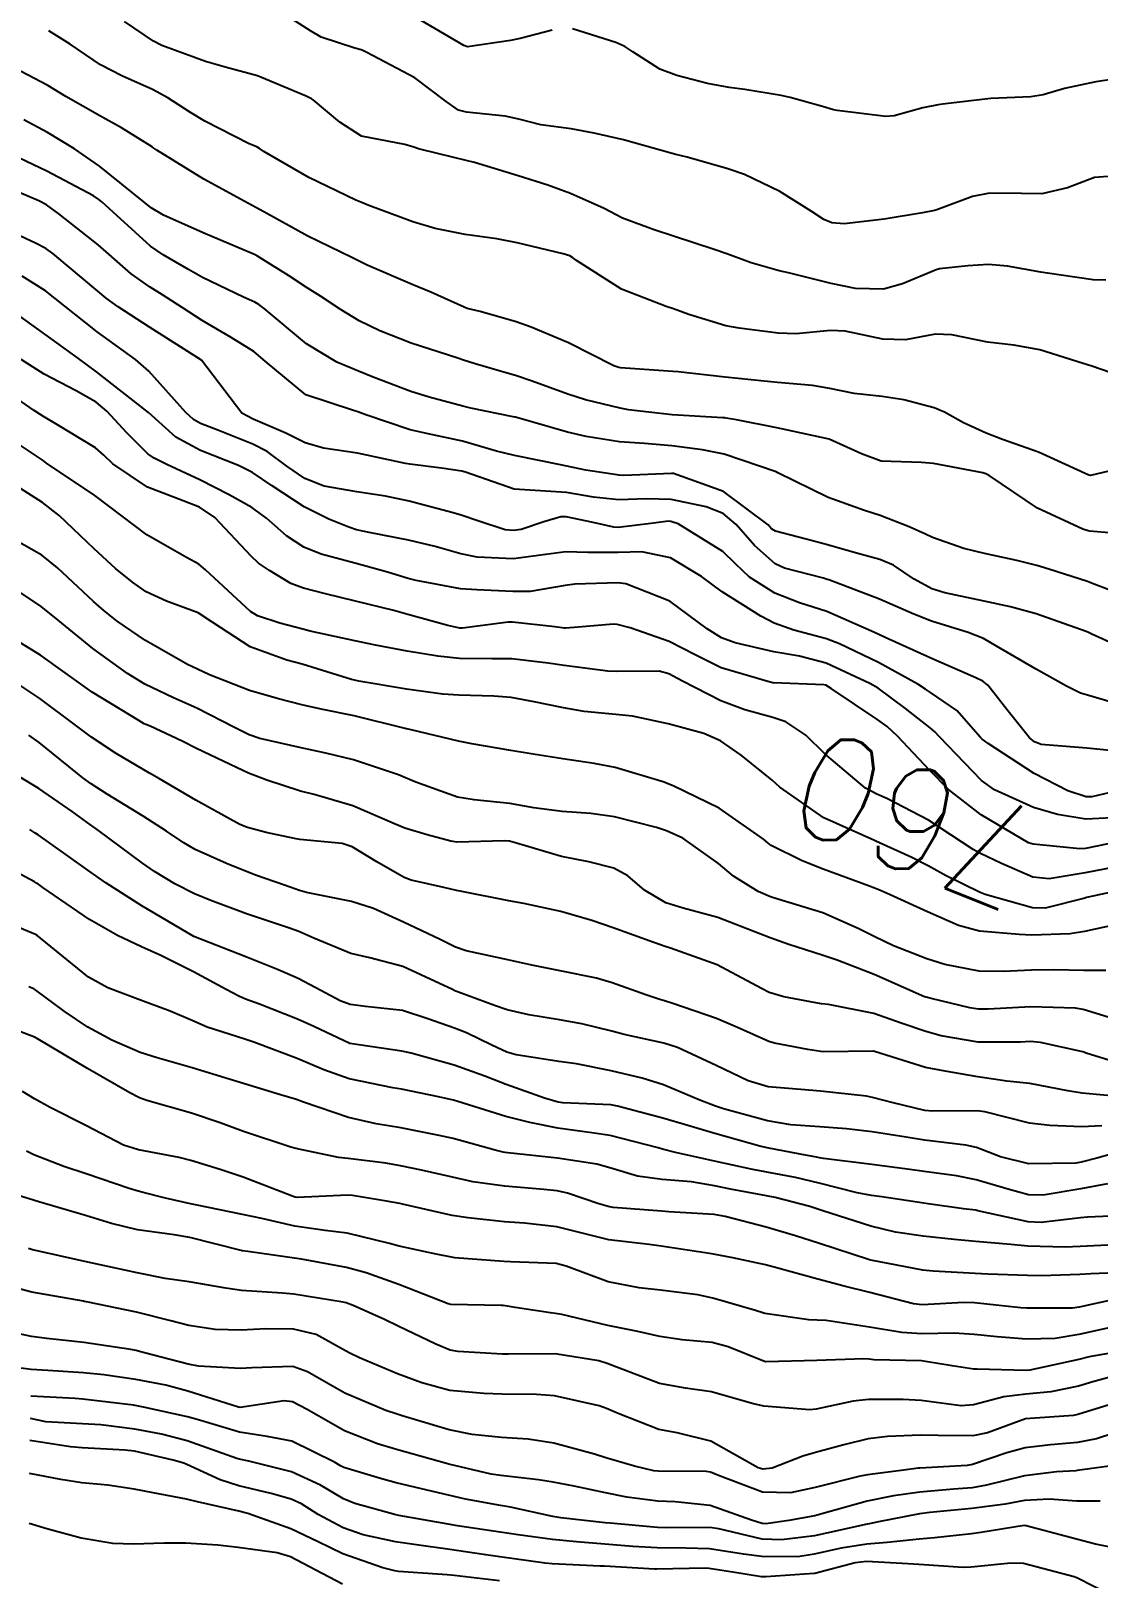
# Model space of a CAD drawing. Header units: metres. Extents: x 318500 to 325275, y 7408834 to 7428799.
# Drawn here: x 323443.7 to 323484.5, y 7420046.3 to 7420105.4 of the extents above; entities that cross this region are included whole.
import ezdxf
from ezdxf.enums import TextEntityAlignment as Align

# ---------------------------------------------------------------- set-up
doc = ezdxf.new("R2010")
doc.units = ezdxf.units.M
doc.header["$MEASUREMENT"] = 0
for name, color, linetype in [('Cotas', 45, 'Continuous'), ('Curvas de Nivel 1m', 11, 'Continuous'), ('Curvas de Nivel 5m', 15, 'Continuous'), ('Vias Primárias', 230, 'Continuous')]:
    doc.layers.add(name, color=color, linetype=linetype)
doc.styles.add('Style-STANDARD', font='STANDARD.shx')

msp = doc.modelspace()

# ---------------------------------------------------------------- linework, layer by layer
at = {"layer": 'Curvas de Nivel 1m', "flags": 128}
for points, elevation in [([(323484.764, 7420095.892), (323484.283, 7420095.909), (323482.538, 7420096.154), (323482.287, 7420096.197), (323481.008, 7420096.423), (323480.291, 7420096.483), (323479.495, 7420096.442), (323478.422, 7420096.324), (323478.287, 7420096.288), (323477.008, 7420095.75), (323476.276, 7420095.553), (323475.208, 7420095.569), (323474.279, 7420095.765), (323472.654, 7420096.165), (323472.286, 7420096.248), (323471.224, 7420096.556), (323470.539, 7420096.813), (323470.293, 7420096.902), (323469.814, 7420097.056), (323468.3, 7420097.56), (323467.516, 7420097.816), (323466.306, 7420098.254), (323466.065, 7420098.381), (323465.609, 7420098.631), (323464.318, 7420099.204), (323463.461, 7420099.521), (323462.328, 7420099.871), (323460.652, 7420100.378), (323460.336, 7420100.466), (323459.3, 7420100.716), (323458.523, 7420100.909), (323458.342, 7420100.974), (323458.001, 7420101.075), (323456.346, 7420101.395), (323455.509, 7420101.92), (323454.499, 7420102.778), (323454.413, 7420102.831), (323454.361, 7420102.857), (323454.222, 7420102.922), (323452.373, 7420103.693), (323451.186, 7420104.014), (323450.381, 7420104.237), (323448.716, 7420104.855), (323448.392, 7420105.02), (323447.291, 7420105.764)], 772), ([(323484.852, 7420099.852), (323484.332, 7420099.815), (323483.302, 7420099.419), (323482.322, 7420099.193), (323481.545, 7420099.195), (323480.322, 7420099.217), (323479.67, 7420099.089), (323478.312, 7420098.575), (323478.223, 7420098.549), (323477.769, 7420098.468), (323476.307, 7420098.224), (323474.775, 7420098.036), (323474.306, 7420098.08), (323474, 7420098.208), (323473.52, 7420098.522), (323472.321, 7420099.273), (323470.966, 7420099.925), (323470.334, 7420100.148), (323468.773, 7420100.586), (323468.341, 7420100.689), (323468.203, 7420100.731), (323466.349, 7420101.249), (323465.225, 7420101.509), (323464.35, 7420101.671), (323463.185, 7420101.828), (323462.354, 7420102.038), (323461.831, 7420102.154), (323460.356, 7420102.301), (323460.04, 7420102.388), (323459.577, 7420102.712), (323458.373, 7420103.62), (323456.55, 7420104.586), (323456.389, 7420104.658), (323456.322, 7420104.684), (323456.087, 7420104.755), (323454.796, 7420105.174), (323454.399, 7420105.406), (323453.554, 7420105.94)], 773), ([(323463.619, 7420105.44), (323462.397, 7420105.116), (323462.026, 7420105.045), (323460.392, 7420104.806), (323460.248, 7420104.846), (323458.408, 7420105.927)], 774), ([(323484.932, 7420092.369), (323484.233, 7420092.606), (323483.909, 7420092.711), (323482.242, 7420093.229), (323481.253, 7420093.412), (323480.246, 7420093.52), (323478.893, 7420093.807), (323478.251, 7420093.83), (323477.113, 7420093.611), (323476.247, 7420093.644), (323474.81, 7420093.946), (323474.252, 7420093.972), (323472.938, 7420093.841), (323472.25, 7420093.867), (323470.761, 7420094.054), (323470.254, 7420094.152), (323468.838, 7420094.584), (323468.263, 7420094.791), (323467.976, 7420094.883), (323466.274, 7420095.552), (323464.557, 7420096.646), (323464.402, 7420096.76), (323464.292, 7420096.816), (323464.049, 7420096.895), (323462.29, 7420097.319), (323461.508, 7420097.466), (323460.294, 7420097.634), (323459.155, 7420097.859), (323458.301, 7420098.124), (323456.621, 7420098.747), (323456.312, 7420098.87), (323456.121, 7420098.945), (323454.325, 7420099.808), (323452.614, 7420100.806), (323452.45, 7420100.917), (323452.342, 7420100.976), (323452.054, 7420101.102), (323450.351, 7420101.966), (323449.806, 7420102.289), (323448.945, 7420102.851), (323448.365, 7420103.165), (323447.185, 7420103.691), (323446.378, 7420104.111), (323445.214, 7420104.902), (323444.398, 7420105.416)], 771), ([(323485.675, 7420103.652), (323484.381, 7420103.467), (323483.188, 7420103.207), (323482.376, 7420102.965), (323481.902, 7420102.887), (323480.374, 7420102.822), (323478.527, 7420102.614), (323478.371, 7420102.586), (323477.779, 7420102.469), (323476.681, 7420102.169), (323476.365, 7420102.14), (323474.507, 7420102.37), (323474.368, 7420102.399), (323473.951, 7420102.516), (323472.708, 7420102.87), (323472.374, 7420102.941), (323470.98, 7420103.165), (323470.377, 7420103.243), (323469.561, 7420103.395), (323468.381, 7420103.708), (323467.733, 7420103.949), (323466.705, 7420104.615), (323466.393, 7420104.809), (323466.048, 7420104.972), (323464.403, 7420105.49)], 774), ([(323485.954, 7420086.159), (323484.149, 7420086.309), (323484.088, 7420086.32), (323483.89, 7420086.384), (323482.162, 7420087.18), (323480.309, 7420088.429), (323480.181, 7420088.502), (323480.074, 7420088.539), (323478.186, 7420088.892), (323477.723, 7420088.931), (323476.187, 7420088.985), (323475.435, 7420089.254), (323474.2, 7420089.815), (323472.566, 7420090.173), (323472.206, 7420090.247), (323470.659, 7420090.563), (323470.266, 7420090.624), (323470.211, 7420090.633), (323470.145, 7420090.636), (323468.212, 7420090.752), (323466.544, 7420090.946), (323466.214, 7420091.008), (323464.902, 7420091.325), (323464.219, 7420091.534), (323462.855, 7420092.032), (323462.226, 7420092.248), (323461.898, 7420092.346), (323460.688, 7420092.693), (323460.232, 7420092.84), (323460.026, 7420092.911), (323458.241, 7420093.487), (323457.036, 7420093.955), (323456.254, 7420094.342), (323455.568, 7420094.76), (323454.773, 7420095.28), (323454.268, 7420095.6), (323453.547, 7420096.065), (323452.369, 7420096.809), (323452.281, 7420096.86), (323452.195, 7420096.897), (323450.293, 7420097.692), (323448.782, 7420098.374), (323448.307, 7420098.653), (323448.04, 7420098.864), (323446.33, 7420100.248), (323445.376, 7420100.9), (323444.346, 7420101.527), (323443.444, 7420102.017)], 769), ([(323486.119, 7420083.595), (323484.161, 7420084.348), (323484.13, 7420084.36), (323484.066, 7420084.381), (323482.588, 7420084.856), (323482.136, 7420084.992), (323481.368, 7420085.188), (323480.14, 7420085.451), (323479.35, 7420085.65), (323478.146, 7420086.071), (323477.878, 7420086.195), (323477.263, 7420086.473), (323476.156, 7420086.904), (323475.553, 7420087.102), (323474.166, 7420087.589), (323472.245, 7420088.539), (323472.18, 7420088.571), (323472.136, 7420088.585), (323470.19, 7420089.249), (323469.36, 7420089.411), (323468.195, 7420089.564), (323467.146, 7420089.655), (323466.196, 7420089.715), (323464.922, 7420089.917), (323464.202, 7420090.092), (323462.226, 7420090.654), (323462.21, 7420090.655), (323462.139, 7420090.671), (323460.521, 7420091.003), (323460.214, 7420091.078), (323458.925, 7420091.427), (323458.219, 7420091.64), (323456.786, 7420092.183), (323456.225, 7420092.41), (323455.394, 7420092.763), (323454.24, 7420093.457), (323452.619, 7420094.805), (323452.415, 7420094.961), (323452.262, 7420095.052), (323451.84, 7420095.239), (323450.272, 7420095.993), (323449.729, 7420096.292), (323448.762, 7420096.853), (323448.285, 7420097.189), (323446.42, 7420098.888), (323446.311, 7420098.975), (323446.099, 7420099.107), (323444.327, 7420100.055), (323442.438, 7420100.939)], 768), ([(323486.088, 7420081.538), (323484.236, 7420082.378), (323484.101, 7420082.434), (323484.012, 7420082.471), (323482.111, 7420083.147), (323481.122, 7420083.413), (323480.118, 7420083.64), (323478.617, 7420083.958), (323478.125, 7420084.11), (323477.446, 7420084.47), (323476.657, 7420085.004), (323476.137, 7420085.231), (323475.153, 7420085.487), (323474.143, 7420085.783), (323473.563, 7420085.938), (323472.148, 7420086.304), (323472.004, 7420086.398), (323471.866, 7420086.544), (323470.169, 7420087.819), (323468.26, 7420088.508), (323468.179, 7420088.511), (323466.357, 7420088.437), (323466.177, 7420088.442), (323464.907, 7420088.639), (323464.182, 7420088.784), (323464.011, 7420088.823), (323462.188, 7420089.191), (323461.503, 7420089.367), (323460.196, 7420089.742), (323458.892, 7420090.027), (323458.202, 7420090.182), (323456.508, 7420090.747), (323456.202, 7420090.869), (323456.041, 7420090.914), (323454.211, 7420091.518), (323452.662, 7420092.804), (323452.235, 7420093.167), (323451.358, 7420093.704), (323450.253, 7420094.354), (323449.495, 7420094.841), (323448.742, 7420095.33), (323448.268, 7420095.624), (323447.539, 7420096.138), (323446.694, 7420096.884), (323446.285, 7420097.244), (323444.781, 7420098.427), (323444.308, 7420098.764), (323444.016, 7420098.914), (323442.32, 7420099.627)], 767), ([(323485.365, 7420079.663), (323484.067, 7420080.04), (323483.807, 7420080.124), (323483.266, 7420080.392), (323482.08, 7420081.053), (323480.597, 7420081.92), (323480.097, 7420082.21), (323479.512, 7420082.439), (323478.106, 7420082.873), (323477.437, 7420083.143), (323476.118, 7420083.713), (323474.185, 7420084.453), (323474.129, 7420084.467), (323473.989, 7420084.512), (323472.499, 7420084.9), (323472.135, 7420085.063), (323471.344, 7420085.754), (323470.656, 7420086.562), (323470.156, 7420086.979), (323469.499, 7420087.238), (323468.164, 7420087.513), (323467.222, 7420087.546), (323466.163, 7420087.506), (323465.2, 7420087.599), (323464.167, 7420087.78), (323462.97, 7420087.86), (323462.169, 7420087.915), (323460.318, 7420088.558), (323460.179, 7420088.6), (323459.402, 7420088.712), (323458.182, 7420088.865), (323458.021, 7420088.892), (323456.185, 7420089.287), (323454.892, 7420089.475), (323454.189, 7420089.686), (323453.455, 7420090.054), (323452.198, 7420090.581), (323451.776, 7420090.814), (323450.23, 7420092.83), (323448.249, 7420094.095), (323447.048, 7420094.878), (323446.587, 7420095.208), (323446.266, 7420095.468), (323444.557, 7420096.907), (323444.283, 7420097.102), (323443.894, 7420097.308), (323442.297, 7420098.048)], 766), ([(323485.101, 7420076.364), (323484.231, 7420076.162), (323484.017, 7420076.165), (323483.315, 7420076.391), (323482.03, 7420077.049), (323480.276, 7420078.198), (323480.049, 7420078.36), (323479.983, 7420078.431), (323479.08, 7420079.464), (323478.067, 7420080.146), (323477.875, 7420080.27), (323477.583, 7420080.467), (323476.082, 7420081.295), (323474.591, 7420082.006), (323474.095, 7420082.191), (323472.848, 7420082.529), (323472.104, 7420082.795), (323471.589, 7420083.067), (323470.121, 7420083.995), (323469.329, 7420084.578), (323468.137, 7420085.29), (323467.051, 7420085.518), (323466.139, 7420085.489), (323464.991, 7420085.489), (323464.139, 7420085.521), (323463.375, 7420085.42), (323462.136, 7420085.249), (323460.762, 7420085.317), (323460.137, 7420085.444), (323459.148, 7420085.723), (323458.142, 7420085.966), (323456.637, 7420086.254), (323456.146, 7420086.361), (323455.851, 7420086.458), (323455.089, 7420086.766), (323454.157, 7420087.231), (323452.929, 7420088.039), (323452.176, 7420088.549), (323451.644, 7420088.815), (323450.186, 7420089.387), (323449.244, 7420089.898), (323448.2, 7420090.842), (323446.223, 7420092.397), (323445.533, 7420092.897), (323444.244, 7420093.828), (323442.705, 7420094.933)], 764), ([(323485.011, 7420075.359), (323484.004, 7420075.305), (323482.919, 7420075.484), (323482.01, 7420075.761), (323480.518, 7420076.425), (323480.025, 7420076.79), (323478.421, 7420078.454), (323478.235, 7420078.641), (323478.053, 7420078.792), (323477.123, 7420079.536), (323476.068, 7420080.307), (323475.761, 7420080.493), (323474.081, 7420081.265), (323473.072, 7420081.539), (323472.087, 7420081.694), (323470.615, 7420082.04), (323470.095, 7420082.229), (323469.544, 7420082.576), (323468.116, 7420083.629), (323466.441, 7420084.3), (323466.126, 7420084.336), (323464.489, 7420084.28), (323464.124, 7420084.228), (323462.778, 7420084.005), (323462.12, 7420084.001), (323460.749, 7420084.062), (323460.121, 7420084.103), (323458.431, 7420084.42), (323458.127, 7420084.501), (323457.34, 7420084.738), (323456.133, 7420085.07), (323454.799, 7420085.433), (323454.139, 7420085.694), (323453.479, 7420086.129), (323452.714, 7420086.802), (323452.156, 7420087.209), (323451.287, 7420087.695), (323450.172, 7420088.273), (323448.9, 7420088.849), (323448.416, 7420089.091), (323448.184, 7420089.261), (323447.377, 7420090.058), (323446.62, 7420090.884), (323446.205, 7420091.232), (323445.44, 7420091.67), (323444.221, 7420092.3), (323443.237, 7420092.925)], 763), ([(323484.856, 7420074.367), (323483.988, 7420074.191), (323483.777, 7420074.172), (323481.989, 7420074.352), (323481.812, 7420074.412), (323480.006, 7420075.472), (323478.757, 7420076.449), (323478.031, 7420077.176), (323476.808, 7420078.479), (323476.411, 7420078.842), (323476.056, 7420079.102), (323474.28, 7420080.296), (323474.069, 7420080.422), (323473.994, 7420080.435), (323472.07, 7420080.516), (323472.047, 7420080.518), (323471.952, 7420080.542), (323470.078, 7420081.093), (323469.083, 7420081.582), (323468.093, 7420082.091), (323466.596, 7420082.613), (323466.102, 7420082.746), (323465.966, 7420082.758), (323464.614, 7420082.642), (323464.143, 7420082.606), (323464.099, 7420082.607), (323463.724, 7420082.654), (323462.102, 7420082.833), (323461.944, 7420082.83), (323460.87, 7420082.688), (323460.199, 7420082.598), (323460.099, 7420082.6), (323459.638, 7420082.707), (323458.106, 7420083.125), (323457.57, 7420083.273), (323456.113, 7420083.64), (323454.967, 7420083.918), (323454.12, 7420084.127), (323453.643, 7420084.308), (323452.826, 7420084.799), (323452.41, 7420085.091), (323452.128, 7420085.355), (323450.743, 7420086.824), (323450.156, 7420087.22), (323449.529, 7420087.47), (323448.167, 7420087.993), (323446.85, 7420088.88), (323446.504, 7420089.206), (323446.186, 7420089.487), (323444.731, 7420090.368), (323444.198, 7420090.679), (323444.057, 7420090.771), (323443.84, 7420090.915), (323442.216, 7420092.035)], 762), ([(323485.101, 7420073.483), (323483.979, 7420073.256), (323482.602, 7420073.026), (323481.977, 7420073.093), (323480.784, 7420073.62), (323479.986, 7420073.997), (323479.701, 7420074.148), (323479.258, 7420074.441), (323478.002, 7420075.275), (323476.403, 7420076.095), (323476.017, 7420076.268), (323475.595, 7420076.494), (323474.039, 7420077.8), (323473.305, 7420078.521), (323472.545, 7420079.023), (323472.056, 7420079.187), (323470.986, 7420079.483), (323470.063, 7420079.827), (323468.599, 7420080.585), (323468.074, 7420080.859), (323467.71, 7420080.961), (323466.075, 7420080.942), (323465.743, 7420080.957), (323464.078, 7420081.175), (323463.465, 7420081.271), (323462.081, 7420081.433), (323461.332, 7420081.431), (323460.081, 7420081.441), (323459.258, 7420081.537), (323458.085, 7420081.731), (323456.874, 7420081.957), (323456.091, 7420082.12), (323454.38, 7420082.491), (323454.097, 7420082.559), (323453.226, 7420082.793), (323452.367, 7420083.069), (323452.104, 7420083.234), (323450.385, 7420084.827), (323450.123, 7420085.048), (323449.658, 7420085.306), (323448.14, 7420086.166), (323447.205, 7420086.874), (323446.162, 7420087.672), (323444.316, 7420088.909), (323444.181, 7420088.999), (323443.035, 7420089.774)], 761), ([(323485.059, 7420071.257), (323483.95, 7420071.015), (323483.404, 7420070.933), (323481.947, 7420070.884), (323481.457, 7420070.905), (323479.949, 7420071.028), (323479.143, 7420071.251), (323477.96, 7420071.769), (323476.387, 7420072.484), (323476.096, 7420072.613), (323475.972, 7420072.664), (323475.699, 7420072.767), (323473.979, 7420073.402), (323473.172, 7420073.713), (323471.988, 7420074.309), (323471.855, 7420074.408), (323471.691, 7420074.544), (323470.007, 7420075.736), (323468.244, 7420076.588), (323468.021, 7420076.677), (323467.895, 7420076.719), (323466.03, 7420077.277), (323465.226, 7420077.438), (323464.034, 7420077.615), (323462.903, 7420077.796), (323462.039, 7420077.932), (323460.551, 7420078.184), (323460.044, 7420078.287), (323458.234, 7420078.727), (323458.077, 7420078.756), (323458.05, 7420078.762), (323458.012, 7420078.769), (323456.055, 7420079.258), (323454.796, 7420079.508), (323454.059, 7420079.677), (323453.171, 7420079.903), (323452.064, 7420080.228), (323450.536, 7420080.825), (323450.073, 7420081.034), (323449.691, 7420081.221), (323448.089, 7420082.13), (323447.014, 7420082.876), (323446.5, 7420083.28), (323446.107, 7420083.616), (323444.729, 7420084.904), (323444.127, 7420085.395), (323443.072, 7420085.99)], 759), ([(323484.764, 7420069.531), (323483.927, 7420069.537), (323482.771, 7420069.554), (323481.927, 7420069.539), (323480.856, 7420069.491), (323479.926, 7420069.51), (323478.617, 7420069.763), (323477.933, 7420069.976), (323476.663, 7420070.479), (323475.945, 7420070.819), (323475.305, 7420071.141), (323473.958, 7420071.728), (323472.243, 7420072.259), (323471.967, 7420072.344), (323471.496, 7420072.547), (323470.551, 7420073.137), (323469.98, 7420073.611), (323468.617, 7420074.584), (323467.994, 7420074.859), (323467.605, 7420074.986), (323466.002, 7420075.402), (323465.105, 7420075.532), (323464.004, 7420075.6), (323462.927, 7420075.74), (323462.009, 7420075.91), (323460.647, 7420076.053), (323460.012, 7420076.154), (323458.41, 7420076.724), (323458.022, 7420076.894), (323457.748, 7420077.009), (323456.032, 7420077.573), (323454.978, 7420077.824), (323454.039, 7420078.03), (323452.458, 7420078.389), (323452.046, 7420078.536), (323451.495, 7420078.816), (323450.057, 7420079.546), (323449.157, 7420079.944), (323448.064, 7420080.469), (323447.4, 7420080.87), (323446.084, 7420081.826), (323444.76, 7420082.903), (323444.105, 7420083.431), (323443.221, 7420084.034)], 758), ([(323485.187, 7420067.644), (323483.907, 7420068.041), (323483.609, 7420068.087), (323481.907, 7420068.142), (323480.279, 7420068.053), (323479.906, 7420068.052), (323479.578, 7420068.106), (323478.092, 7420068.457), (323477.911, 7420068.507), (323477.84, 7420068.532), (323475.923, 7420069.382), (323474.511, 7420069.924), (323473.934, 7420070.111), (323472.666, 7420070.529), (323471.944, 7420070.785), (323471.556, 7420070.936), (323469.955, 7420071.556), (323468.627, 7420071.917), (323467.963, 7420072.121), (323467.154, 7420072.602), (323466.511, 7420073.147), (323465.978, 7420073.442), (323465.025, 7420073.679), (323463.982, 7420073.887), (323462.26, 7420074.395), (323461.988, 7420074.466), (323461.797, 7420074.482), (323459.987, 7420074.438), (323459.752, 7420074.468), (323458.846, 7420074.717), (323457.994, 7420074.972), (323457.601, 7420075.128), (323456.006, 7420075.822), (323454.527, 7420076.258), (323454.014, 7420076.384), (323452.722, 7420076.799), (323452.024, 7420077.072), (323451.564, 7420077.278), (323450.038, 7420078.011), (323449.489, 7420078.285), (323448.265, 7420078.857), (323448.105, 7420078.923), (323448.041, 7420078.953), (323447.832, 7420079.075), (323446.059, 7420080.155), (323445.017, 7420080.901), (323444.08, 7420081.576), (323442.487, 7420082.541)], 757), ([(323485.882, 7420065.806), (323484.021, 7420066.378), (323483.927, 7420066.416), (323483.89, 7420066.429), (323482.275, 7420066.785), (323481.894, 7420066.82), (323481.509, 7420066.798), (323479.894, 7420066.797), (323478.482, 7420067.038), (323477.897, 7420067.197), (323476.948, 7420067.522), (323475.904, 7420067.893), (323474.177, 7420068.237), (323473.908, 7420068.265), (323473.688, 7420068.294), (323472.467, 7420068.532), (323471.912, 7420068.692), (323471.621, 7420068.838), (323469.928, 7420069.752), (323468.147, 7420070.378), (323467.938, 7420070.444), (323467.501, 7420070.597), (323465.948, 7420071.165), (323465.141, 7420071.444), (323463.957, 7420071.786), (323462.536, 7420072.089), (323461.963, 7420072.196), (323460.103, 7420072.563), (323459.968, 7420072.59), (323459.48, 7420072.707), (323458.233, 7420072.987), (323457.974, 7420073.082), (323456.924, 7420073.685), (323455.985, 7420074.256), (323455.606, 7420074.375), (323453.988, 7420074.532), (323453.777, 7420074.572), (323452.706, 7420074.799), (323451.993, 7420074.986), (323451.698, 7420075.11), (323450.008, 7420076.035), (323448.623, 7420076.851), (323448.239, 7420077.072), (323448.023, 7420077.196), (323446.973, 7420077.82), (323446.035, 7420078.435), (323445.422, 7420078.896), (323444.055, 7420079.915), (323442.519, 7420080.933)], 756), ([(323484.621, 7420063.596), (323483.848, 7420063.562), (323482.632, 7420063.615), (323481.849, 7420063.697), (323480.152, 7420064.131), (323479.856, 7420064.179), (323478.154, 7420064.157), (323477.856, 7420064.186), (323476.644, 7420064.478), (323475.863, 7420064.685), (323475.627, 7420064.729), (323473.866, 7420064.929), (323473.422, 7420064.962), (323471.868, 7420065.085), (323471.105, 7420065.318), (323469.88, 7420065.905), (323468.408, 7420066.585), (323467.892, 7420066.759), (323466.373, 7420067.091), (323465.896, 7420067.212), (323464.759, 7420067.498), (323463.9, 7420067.653), (323462.726, 7420067.838), (323461.904, 7420068.025), (323461.423, 7420068.195), (323460.051, 7420068.698), (323459.911, 7420068.754), (323459.813, 7420068.8), (323457.924, 7420069.681), (323456.653, 7420070.019), (323455.931, 7420070.176), (323454.519, 7420070.771), (323453.944, 7420071.019), (323453.585, 7420071.145), (323451.953, 7420071.7), (323450.585, 7420072.199), (323449.964, 7420072.46), (323449.217, 7420072.841), (323448.43, 7420073.308), (323447.978, 7420073.624), (323446.292, 7420074.877), (323445.993, 7420075.097), (323445.294, 7420075.597), (323444.014, 7420076.482), (323443.283, 7420076.921)], 754), ([(323485.52, 7420062.669), (323484.423, 7420062.371), (323483.828, 7420062.211), (323483.619, 7420062.174), (323481.827, 7420062.145), (323480.744, 7420062.421), (323479.835, 7420062.774), (323479.417, 7420062.856), (323477.839, 7420063.05), (323477.145, 7420063.166), (323475.843, 7420063.368), (323474.861, 7420063.484), (323473.846, 7420063.566), (323472.733, 7420063.64), (323471.849, 7420063.795), (323470.167, 7420064.253), (323469.857, 7420064.347), (323469.259, 7420064.576), (323467.869, 7420065.162), (323467.061, 7420065.414), (323465.876, 7420065.7), (323464.552, 7420065.968), (323463.881, 7420066.055), (323462.243, 7420066.308), (323461.886, 7420066.418), (323461.314, 7420066.679), (323460.357, 7420067.155), (323459.896, 7420067.331), (323458.872, 7420067.688), (323457.903, 7420068.004), (323456.497, 7420068.151), (323455.905, 7420068.238), (323455.529, 7420068.378), (323454.786, 7420068.767), (323453.917, 7420069.222), (323453.139, 7420069.574), (323451.929, 7420070.059), (323449.94, 7420070.83), (323447.957, 7420072.002), (323446.582, 7420072.874), (323445.974, 7420073.294), (323445.043, 7420073.956), (323443.988, 7420074.706), (323443.868, 7420074.791), (323443.678, 7420074.915)], 753), ([(323484.836, 7420061.38), (323483.818, 7420061.193), (323482.37, 7420060.956), (323481.816, 7420060.968), (323481.072, 7420061.163), (323479.821, 7420061.541), (323479.066, 7420061.685), (323477.824, 7420061.853), (323477.284, 7420061.927), (323475.826, 7420062.122), (323473.988, 7420062.349), (323473.829, 7420062.384), (323473.723, 7420062.405), (323473.088, 7420062.521), (323471.833, 7420062.765), (323471.549, 7420062.83), (323469.841, 7420063.305), (323468.81, 7420063.616), (323467.85, 7420063.897), (323466.116, 7420064.356), (323465.857, 7420064.397), (323464.03, 7420064.475), (323463.858, 7420064.501), (323463.324, 7420064.655), (323461.868, 7420065.179), (323461.054, 7420065.501), (323459.878, 7420065.917), (323458.232, 7420066.378), (323457.886, 7420066.445), (323455.89, 7420066.75), (323454.521, 7420067.396), (323453.899, 7420067.673), (323452.45, 7420068.249), (323451.906, 7420068.438), (323451.651, 7420068.547), (323451.167, 7420068.811), (323449.92, 7420069.478), (323448.679, 7420070.098), (323447.934, 7420070.44), (323447.016, 7420070.869), (323445.949, 7420071.482), (323444.169, 7420072.705), (323443.969, 7420072.848), (323443.928, 7420072.869), (323443.847, 7420072.912), (323442.619, 7420073.579)], 752), ([(323485.808, 7420060.194), (323484.074, 7420060.108), (323483.806, 7420060.087), (323482.299, 7420059.907), (323481.803, 7420059.934), (323479.879, 7420060.359), (323479.809, 7420060.374), (323479.336, 7420060.437), (323477.982, 7420060.628), (323477.812, 7420060.653), (323476.214, 7420060.884), (323475.815, 7420060.941), (323475.274, 7420061.037), (323473.819, 7420061.405), (323472.919, 7420061.622), (323471.823, 7420061.828), (323471.219, 7420061.945), (323469.827, 7420062.245), (323468.33, 7420062.585), (323467.832, 7420062.708), (323467.671, 7420062.754), (323465.839, 7420063.228), (323465.136, 7420063.335), (323463.843, 7420063.515), (323462.776, 7420063.731), (323461.849, 7420063.955), (323460.026, 7420064.529), (323459.858, 7420064.58), (323459.282, 7420064.706), (323457.864, 7420065.001), (323457.533, 7420065.057), (323455.87, 7420065.392), (323454.903, 7420065.736), (323453.881, 7420066.168), (323452.232, 7420066.797), (323451.891, 7420066.908), (323450.445, 7420067.371), (323449.898, 7420067.604), (323449.037, 7420067.978), (323447.905, 7420068.396), (323446.652, 7420068.873), (323445.916, 7420069.282), (323444.081, 7420070.764), (323443.94, 7420070.88), (323443.887, 7420070.911), (323442.501, 7420071.484)], 751), ([(323485.775, 7420058.017), (323484.2, 7420057.947), (323483.773, 7420057.92), (323482.297, 7420057.878), (323481.772, 7420057.883), (323480.26, 7420057.938), (323479.773, 7420057.968), (323478.177, 7420058.051), (323477.774, 7420058.091), (323475.794, 7420058.475), (323475.742, 7420058.49), (323473.789, 7420059.118), (323472.918, 7420059.399), (323471.798, 7420059.733), (323470.229, 7420060.139), (323469.805, 7420060.21), (323468.074, 7420060.319), (323467.806, 7420060.338), (323465.947, 7420060.479), (323465.808, 7420060.504), (323465.409, 7420060.626), (323464.204, 7420061.034), (323463.815, 7420061.114), (323463.307, 7420061.163), (323461.816, 7420061.294), (323460.596, 7420061.467), (323459.819, 7420061.634), (323458.628, 7420061.906), (323457.824, 7420062.074), (323457.269, 7420062.173), (323455.826, 7420062.35), (323455.468, 7420062.397), (323453.83, 7420062.731), (323453.648, 7420062.782), (323451.839, 7420063.39), (323450.944, 7420063.713), (323449.849, 7420064.084), (323448.144, 7420064.567), (323447.857, 7420064.67), (323447.493, 7420064.864), (323445.874, 7420065.787), (323443.994, 7420066.908), (323443.932, 7420066.951), (323443.891, 7420066.974), (323442.475, 7420067.511)], 749), ([(323485.134, 7420056.984), (323483.754, 7420056.672), (323483.498, 7420056.639), (323481.753, 7420056.637), (323481.518, 7420056.648), (323479.756, 7420056.836), (323479.343, 7420056.85), (323477.755, 7420056.768), (323477.421, 7420056.799), (323475.761, 7420057.232), (323474.781, 7420057.484), (323473.768, 7420057.742), (323472.104, 7420058.206), (323471.776, 7420058.288), (323470.521, 7420058.559), (323469.782, 7420058.697), (323469.629, 7420058.725), (323467.786, 7420059.009), (323467.321, 7420059.063), (323465.789, 7420059.253), (323464.974, 7420059.451), (323463.796, 7420059.743), (323462.571, 7420059.886), (323461.799, 7420059.934), (323460.409, 7420060.083), (323459.802, 7420060.182), (323457.912, 7420060.615), (323457.809, 7420060.639), (323457.295, 7420060.728), (323455.998, 7420060.934), (323455.812, 7420060.948), (323453.897, 7420060.865), (323453.811, 7420060.878), (323453.668, 7420060.924), (323451.818, 7420061.646), (323450.94, 7420061.932), (323449.825, 7420062.281), (323449.379, 7420062.39), (323447.828, 7420062.678), (323447.246, 7420062.866), (323445.841, 7420063.603), (323444.446, 7420064.306), (323443.856, 7420064.635), (323443.393, 7420064.917)], 748), ([(323485.399, 7420056.008), (323483.743, 7420055.635), (323482.827, 7420055.48), (323481.74, 7420055.451), (323480.621, 7420055.542), (323479.742, 7420055.63), (323478.978, 7420055.678), (323477.742, 7420055.663), (323476.974, 7420055.704), (323475.744, 7420055.916), (323474.084, 7420056.169), (323473.747, 7420056.186), (323473.429, 7420056.197), (323471.749, 7420056.439), (323471.669, 7420056.461), (323471.393, 7420056.545), (323469.757, 7420057.024), (323469.192, 7420057.142), (323467.761, 7420057.327), (323466.95, 7420057.415), (323465.765, 7420057.646), (323464.163, 7420058.247), (323463.776, 7420058.346), (323462.034, 7420058.409), (323461.776, 7420058.423), (323459.91, 7420058.566), (323459.778, 7420058.584), (323459.19, 7420058.706), (323457.784, 7420059.007), (323457.41, 7420059.101), (323455.791, 7420059.501), (323454.951, 7420059.604), (323453.795, 7420059.767), (323452.529, 7420060.063), (323451.801, 7420060.221), (323450.066, 7420060.567), (323449.807, 7420060.62), (323448.85, 7420060.844), (323448.008, 7420061.053), (323447.812, 7420061.102), (323447.468, 7420061.209), (323445.819, 7420061.764), (323444.976, 7420062.048), (323443.826, 7420062.492), (323443.542, 7420062.629)], 747), ([(323485.737, 7420055.066), (323484.137, 7420054.777), (323483.733, 7420054.684), (323482.454, 7420054.399), (323481.865, 7420054.271), (323481.728, 7420054.259), (323479.851, 7420054.306), (323479.728, 7420054.313), (323478.904, 7420054.442), (323477.882, 7420054.608), (323477.732, 7420054.623), (323475.911, 7420054.666), (323475.732, 7420054.687), (323475.52, 7420054.705), (323473.731, 7420054.641), (323471.786, 7420054.594), (323471.731, 7420054.603), (323470.347, 7420055.165), (323469.738, 7420055.321), (323468.584, 7420055.427), (323467.74, 7420055.561), (323466.89, 7420055.752), (323465.744, 7420055.976), (323463.991, 7420056.394), (323463.748, 7420056.44), (323463.564, 7420056.458), (323462.215, 7420056.663), (323461.751, 7420056.734), (323461.68, 7420056.742), (323459.751, 7420056.78), (323459.648, 7420056.805), (323457.762, 7420057.541), (323456.522, 7420057.986), (323455.772, 7420058.187), (323454.047, 7420058.505), (323453.776, 7420058.543), (323452.001, 7420058.798), (323451.78, 7420058.827), (323451.744, 7420058.837), (323449.788, 7420059.339), (323449.184, 7420059.444), (323447.792, 7420059.627), (323446.788, 7420059.877), (323445.8, 7420060.18), (323444.015, 7420060.699), (323443.808, 7420060.762), (323443.311, 7420060.917)], 746), ([(323485.067, 7420053.002), (323483.703, 7420052.581), (323483.539, 7420052.546), (323481.7, 7420052.41), (323480.243, 7420051.874), (323479.69, 7420051.761), (323478.367, 7420051.772), (323477.69, 7420051.784), (323476.427, 7420051.741), (323475.687, 7420051.651), (323474.76, 7420051.423), (323473.679, 7420051.126), (323473.202, 7420050.992), (323472.029, 7420050.535), (323471.669, 7420050.485), (323471.486, 7420050.542), (323469.685, 7420051.563), (323468.392, 7420051.877), (323467.691, 7420052.001), (323466.14, 7420052.613), (323465.703, 7420052.809), (323465.415, 7420052.913), (323463.71, 7420053.293), (323463.023, 7420053.337), (323461.71, 7420053.358), (323461.01, 7420053.381), (323459.712, 7420053.5), (323458.642, 7420053.785), (323457.721, 7420054.131), (323456.268, 7420054.742), (323455.9, 7420054.916), (323455.733, 7420055.014), (323454.605, 7420055.633), (323453.741, 7420055.838), (323452.682, 7420055.849), (323451.74, 7420055.799), (323450.749, 7420055.824), (323449.742, 7420055.981), (323449.056, 7420056.153), (323447.746, 7420056.482), (323445.843, 7420056.879), (323445.75, 7420056.896), (323445.729, 7420056.902), (323443.755, 7420057.245), (323443.315, 7420057.359)], 744), ([(323485.696, 7420052.071), (323484.412, 7420051.646), (323483.687, 7420051.51), (323482.655, 7420051.426), (323481.683, 7420051.303), (323480.985, 7420051.112), (323479.674, 7420050.671), (323479.471, 7420050.636), (323477.671, 7420050.534), (323477.604, 7420050.528), (323477.147, 7420050.468), (323475.668, 7420050.27), (323475.392, 7420050.217), (323473.663, 7420049.792), (323472.727, 7420049.59), (323471.661, 7420049.607), (323469.98, 7420050.244), (323469.668, 7420050.375), (323469.504, 7420050.398), (323467.668, 7420050.415), (323467.507, 7420050.431), (323466.77, 7420050.603), (323465.675, 7420050.925), (323465.237, 7420051.064), (323463.683, 7420051.486), (323462.707, 7420051.633), (323461.686, 7420051.705), (323460.565, 7420051.808), (323459.689, 7420051.996), (323457.888, 7420052.527), (323457.698, 7420052.585), (323457.266, 7420052.727), (323455.71, 7420053.393), (323454.284, 7420054.209), (323453.724, 7420054.405), (323452.155, 7420054.365), (323451.723, 7420054.337), (323450.121, 7420054.427), (323449.725, 7420054.503), (323448.342, 7420054.851), (323447.859, 7420054.985), (323447.732, 7420055.02), (323447.536, 7420055.058), (323445.734, 7420055.328), (323444.319, 7420055.485), (323443.737, 7420055.56), (323442.608, 7420055.796)], 743), ([(323485.363, 7420050.666), (323483.671, 7420050.435), (323483.623, 7420050.429), (323482.889, 7420050.392), (323481.668, 7420050.233), (323480.21, 7420049.879), (323479.664, 7420049.782), (323478.948, 7420049.726), (323477.662, 7420049.612), (323476.664, 7420049.474), (323475.658, 7420049.268), (323473.925, 7420048.78), (323473.652, 7420048.709), (323472.661, 7420048.525), (323471.783, 7420048.403), (323471.648, 7420048.414), (323471.23, 7420048.544), (323469.655, 7420049.101), (323468.317, 7420049.241), (323467.657, 7420049.263), (323466.474, 7420049.424), (323465.66, 7420049.584), (323464.457, 7420049.837), (323463.664, 7420049.995), (323463.103, 7420050.087), (323461.666, 7420050.244), (323461.295, 7420050.305), (323459.67, 7420050.677), (323459.582, 7420050.701), (323457.678, 7420051.239), (323456.957, 7420051.455), (323455.688, 7420051.959), (323454.26, 7420052.772), (323453.704, 7420053.059), (323453.393, 7420053.095), (323451.701, 7420052.85), (323451.649, 7420052.852), (323449.71, 7420053.469), (323448.863, 7420053.693), (323447.716, 7420053.916), (323446.497, 7420054.094), (323445.719, 7420054.171), (323444.363, 7420054.258), (323443.721, 7420054.301), (323442.157, 7420054.5)], 742), ([(323484.556, 7420049.264), (323483.659, 7420049.272), (323482.603, 7420049.34), (323481.659, 7420049.29), (323480.918, 7420049.157), (323479.656, 7420048.984), (323478.041, 7420048.842), (323477.653, 7420048.789), (323476.088, 7420048.476), (323475.725, 7420048.403), (323475.649, 7420048.388), (323474.103, 7420048.043), (323473.642, 7420047.95), (323472.382, 7420047.786), (323471.639, 7420047.823), (323469.989, 7420048.213), (323469.646, 7420048.267), (323467.983, 7420048.247), (323467.645, 7420048.258), (323465.84, 7420048.424), (323465.647, 7420048.444), (323463.952, 7420048.637), (323463.65, 7420048.687), (323462.028, 7420049.038), (323461.654, 7420049.107), (323460.315, 7420049.349), (323459.658, 7420049.496), (323458.631, 7420049.739), (323457.663, 7420049.974), (323457.065, 7420050.13), (323455.668, 7420050.554), (323455.533, 7420050.617), (323455.304, 7420050.755), (323453.682, 7420051.562), (323452.738, 7420051.736), (323451.686, 7420051.897), (323450.159, 7420052.357), (323449.695, 7420052.491), (323448.017, 7420052.855), (323447.701, 7420052.919), (323447.633, 7420052.929), (323445.704, 7420053.164), (323445.402, 7420053.187), (323443.706, 7420053.277)], 741), ([(323485.605, 7420045.347), (323483.662, 7420046.337), (323483.62, 7420046.355), (323483.562, 7420046.381), (323481.627, 7420046.883), (323481.136, 7420046.907), (323479.625, 7420046.744), (323479.318, 7420046.741), (323477.626, 7420046.852), (323477.219, 7420046.872), (323475.627, 7420046.959), (323475.198, 7420046.915), (323473.655, 7420046.509), (323473.629, 7420046.501), (323471.78, 7420046.375), (323471.618, 7420046.382), (323470.593, 7420046.55), (323469.622, 7420046.703), (323469.47, 7420046.715), (323467.621, 7420046.675), (323467.537, 7420046.676), (323465.622, 7420046.784), (323465.452, 7420046.793), (323463.624, 7420046.881), (323463.36, 7420046.907), (323461.627, 7420047.143), (323461.086, 7420047.22), (323459.631, 7420047.433), (323458.795, 7420047.546), (323457.635, 7420047.712), (323456.4, 7420047.977), (323455.643, 7420048.252), (323454.687, 7420048.764), (323454.046, 7420049.166), (323453.656, 7420049.348), (323452.89, 7420049.556), (323451.661, 7420049.859), (323450.94, 7420050.088), (323449.668, 7420050.675), (323449.559, 7420050.722), (323449.148, 7420050.838), (323447.675, 7420051.172), (323447.32, 7420051.219), (323445.676, 7420051.31), (323445.223, 7420051.341), (323443.68, 7420051.586)], 739), ([(323461.613, 7420046.227), (323459.886, 7420046.426), (323459.616, 7420046.454), (323457.756, 7420046.58), (323457.618, 7420046.604), (323457.153, 7420046.727), (323455.628, 7420047.26), (323454.689, 7420047.71), (323453.642, 7420048.213), (323451.998, 7420048.797), (323451.651, 7420048.885), (323450.077, 7420049.246), (323449.655, 7420049.34), (323448.389, 7420049.581), (323447.659, 7420049.733), (323446.653, 7420049.877), (323445.661, 7420049.963), (323444.862, 7420050.092), (323443.664, 7420050.325)], 738), ([(323455.61, 7420046.097), (323454.33, 7420046.769), (323453.625, 7420047.144), (323453.114, 7420047.298), (323451.63, 7420047.498), (323450.853, 7420047.591), (323449.633, 7420047.665), (323448.804, 7420047.67), (323447.632, 7420047.632), (323446.842, 7420047.658), (323445.635, 7420047.862), (323444.329, 7420048.21), (323443.643, 7420048.414)], 737)]:
    msp.add_lwpolyline(points, dxfattribs=dict(at, elevation=elevation))
at = {"layer": 'Curvas de Nivel 5m', "flags": 128}
for points, elevation in [([(323485.744, 7420088.799), (323484.181, 7420088.432), (323484.115, 7420088.447), (323482.194, 7420089.317), (323480.816, 7420089.809), (323480.204, 7420090.044), (323479.33, 7420090.443), (323478.606, 7420090.846), (323478.216, 7420091.013), (323477.058, 7420091.317), (323476.22, 7420091.443), (323475.154, 7420091.567), (323474.222, 7420091.76), (323473.568, 7420091.864), (323472.224, 7420091.985), (323471.716, 7420092.038), (323470.226, 7420092.189), (323468.43, 7420092.386), (323468.228, 7420092.409), (323468.056, 7420092.421), (323466.229, 7420092.549), (323466.166, 7420092.557), (323465.981, 7420092.624), (323464.243, 7420093.502), (323462.822, 7420094.094), (323462.254, 7420094.297), (323460.869, 7420094.691), (323460.375, 7420094.813), (323460.262, 7420094.854), (323458.984, 7420095.436), (323458.27, 7420095.73), (323456.559, 7420096.465), (323456.278, 7420096.598), (323456.178, 7420096.65), (323455.972, 7420096.755), (323454.292, 7420097.577), (323452.608, 7420098.503), (323452.308, 7420098.666), (323452.022, 7420098.813), (323450.324, 7420099.749), (323448.526, 7420100.857), (323448.412, 7420100.93), (323448.341, 7420100.976), (323447.173, 7420101.702), (323446.353, 7420102.163), (323445.048, 7420102.903), (323444.366, 7420103.32), (323443.316, 7420103.867)], 770), ([(323486.042, 7420077.814), (323484.429, 7420077.989), (323484.045, 7420078.016), (323482.295, 7420078.158), (323482.048, 7420078.258), (323481.856, 7420078.412), (323480.985, 7420079.497), (323480.256, 7420080.428), (323480.072, 7420080.574), (323479.806, 7420080.702), (323478.085, 7420081.463), (323476.341, 7420082.241), (323476.098, 7420082.357), (323475.825, 7420082.493), (323474.111, 7420083.238), (323473.068, 7420083.574), (323472.121, 7420083.936), (323471.157, 7420084.555), (323470.626, 7420085.054), (323470.14, 7420085.525), (323468.429, 7420086.587), (323468.151, 7420086.68), (323468.06, 7420086.683), (323467.388, 7420086.601), (323466.148, 7420086.452), (323465.98, 7420086.455), (323465.184, 7420086.634), (323464.153, 7420086.851), (323463.951, 7420086.854), (323463.307, 7420086.658), (323462.439, 7420086.375), (323462.147, 7420086.326), (323461.832, 7420086.36), (323460.816, 7420086.69), (323460.153, 7420086.924), (323459.847, 7420087.012), (323458.161, 7420087.457), (323457.256, 7420087.646), (323456.166, 7420087.803), (323454.915, 7420088.022), (323454.173, 7420088.317), (323453.489, 7420088.79), (323452.738, 7420089.354), (323452.188, 7420089.627), (323450.859, 7420090.158), (323450.196, 7420090.416), (323449.928, 7420090.565), (323449.631, 7420090.839), (323448.223, 7420092.415), (323447.706, 7420092.868), (323446.245, 7420093.922), (323445.005, 7420094.903), (323444.266, 7420095.487), (323443.386, 7420096.038)], 765), ([(323485.974, 7420072.739), (323484.271, 7420072.375), (323484.031, 7420072.317), (323483.969, 7420072.298), (323482.451, 7420071.915), (323481.963, 7420071.925), (323480.165, 7420072.428), (323479.971, 7420072.506), (323478.674, 7420073.146), (323477.981, 7420073.528), (323477.357, 7420073.842), (323475.99, 7420074.467), (323475.93, 7420074.491), (323474.003, 7420075.36), (323472.322, 7420076.535), (323472.024, 7420076.795), (323470.845, 7420077.75), (323470.046, 7420078.302), (323469.419, 7420078.576), (323468.054, 7420078.955), (323466.689, 7420079.244), (323466.057, 7420079.308), (323464.841, 7420079.421), (323464.059, 7420079.557), (323462.936, 7420079.787), (323462.063, 7420079.951), (323461.393, 7420080.01), (323460.063, 7420080.041), (323459.441, 7420080.086), (323458.065, 7420080.272), (323456.237, 7420080.58), (323456.069, 7420080.614), (323455.959, 7420080.642), (323455.592, 7420080.757), (323454.077, 7420081.229), (323453.486, 7420081.382), (323452.086, 7420081.89), (323450.665, 7420082.824), (323450.104, 7420083.183), (323448.893, 7420083.633), (323448.111, 7420083.99), (323447.601, 7420084.354), (323446.951, 7420084.878), (323446.131, 7420085.627), (323444.798, 7420086.904), (323444.157, 7420087.402), (323442.894, 7420088.204)], 760), ([(323485.521, 7420064.699), (323483.867, 7420064.847), (323483.318, 7420064.939), (323481.872, 7420065.22), (323480.985, 7420065.307), (323479.876, 7420065.473), (323478.638, 7420065.689), (323477.88, 7420065.827), (323475.939, 7420066.44), (323475.889, 7420066.447), (323473.97, 7420066.428), (323473.889, 7420066.434), (323473.392, 7420066.517), (323472.112, 7420066.756), (323471.893, 7420066.824), (323470.697, 7420067.357), (323469.901, 7420067.694), (323468.225, 7420068.269), (323467.908, 7420068.369), (323467.741, 7420068.425), (323467.202, 7420068.601), (323465.917, 7420069.066), (323465.312, 7420069.236), (323463.923, 7420069.519), (323462.846, 7420069.741), (323461.929, 7420069.934), (323460.343, 7420070.285), (323459.936, 7420070.427), (323459.342, 7420070.709), (323457.95, 7420071.381), (323456.801, 7420071.898), (323455.961, 7420072.163), (323454.235, 7420072.507), (323453.967, 7420072.584), (323453.397, 7420072.789), (323452.334, 7420073.165), (323451.975, 7420073.295), (323451.185, 7420073.611), (323449.983, 7420074.157), (323449.551, 7420074.402), (323448.893, 7420074.846), (323447.999, 7420075.428), (323446.626, 7420076.265), (323446.016, 7420076.653), (323445.697, 7420076.893), (323444.033, 7420078.241), (323443.637, 7420078.517)], 755), ([(323485.097, 7420059.053), (323483.789, 7420058.995), (323483.21, 7420058.968), (323481.789, 7420059.003), (323481.139, 7420059.067), (323479.791, 7420059.187), (323478.979, 7420059.256), (323477.794, 7420059.381), (323476.737, 7420059.535), (323475.799, 7420059.763), (323473.957, 7420060.359), (323473.808, 7420060.408), (323473.462, 7420060.515), (323472.139, 7420060.861), (323471.814, 7420060.928), (323470.435, 7420061.179), (323469.817, 7420061.305), (323468.941, 7420061.457), (323467.82, 7420061.553), (323466.888, 7420061.672), (323465.824, 7420062), (323465.335, 7420062.137), (323463.827, 7420062.367), (323461.927, 7420062.571), (323461.829, 7420062.58), (323461.752, 7420062.594), (323461.441, 7420062.676), (323459.836, 7420063.113), (323459.309, 7420063.234), (323457.842, 7420063.526), (323456.902, 7420063.676), (323455.847, 7420063.916), (323454.124, 7420064.508), (323453.857, 7420064.602), (323453.251, 7420064.786), (323451.866, 7420065.209), (323451.292, 7420065.385), (323449.875, 7420065.818), (323448.537, 7420066.193), (323447.883, 7420066.403), (323446.81, 7420066.871), (323445.895, 7420067.372), (323444.99, 7420067.983), (323443.909, 7420068.786), (323443.829, 7420068.831), (323443.64, 7420068.914)], 750), ([(323485.728, 7420054.217), (323484.274, 7420053.82), (323483.719, 7420053.664), (323482.673, 7420053.438), (323481.714, 7420053.358), (323480.873, 7420053.258), (323479.708, 7420052.943), (323479.238, 7420052.906), (323477.71, 7420053.114), (323477.027, 7420053.154), (323475.71, 7420053.153), (323475.113, 7420053.092), (323473.704, 7420052.78), (323473.459, 7420052.759), (323471.705, 7420052.893), (323471.255, 7420052.996), (323469.713, 7420053.439), (323468.712, 7420053.578), (323467.718, 7420053.762), (323465.889, 7420054.457), (323465.729, 7420054.523), (323465.411, 7420054.623), (323463.733, 7420054.898), (323461.951, 7420054.885), (323461.732, 7420054.882), (323460.016, 7420054.979), (323459.733, 7420055.034), (323459.175, 7420055.266), (323457.742, 7420055.952), (323457.221, 7420056.204), (323456.022, 7420056.746), (323455.751, 7420056.839), (323455.637, 7420056.867), (323453.756, 7420057.172), (323453.324, 7420057.217), (323451.758, 7420057.316), (323451.16, 7420057.408), (323449.762, 7420057.647), (323448.838, 7420057.769), (323447.767, 7420057.981), (323446.355, 7420058.291), (323445.773, 7420058.415), (323443.839, 7420058.849), (323443.779, 7420058.863), (323443.618, 7420058.912)], 745), ([(323485.635, 7420047.371), (323484.379, 7420047.629), (323483.642, 7420047.815), (323481.727, 7420048.331), (323481.649, 7420048.336), (323479.996, 7420048.076), (323479.644, 7420048.025), (323478.221, 7420047.872), (323477.64, 7420047.815), (323476.422, 7420047.689), (323475.637, 7420047.628), (323474.654, 7420047.475), (323473.631, 7420047.242), (323473, 7420047.149), (323471.629, 7420047.151), (323470.93, 7420047.247), (323469.633, 7420047.453), (323468.729, 7420047.478), (323467.633, 7420047.485), (323466.7, 7420047.538), (323465.635, 7420047.623), (323464.553, 7420047.714), (323463.637, 7420047.8), (323462.318, 7420047.982), (323461.641, 7420048.084), (323460.01, 7420048.33), (323459.645, 7420048.388), (323457.766, 7420048.719), (323457.65, 7420048.747), (323456.09, 7420049.179), (323455.656, 7420049.362), (323454.772, 7420049.874), (323453.666, 7420050.388), (323452.04, 7420050.796), (323451.671, 7420050.867), (323451.581, 7420050.892), (323449.681, 7420051.57), (323448.699, 7420051.831), (323447.687, 7420052.016), (323446.383, 7420052.18), (323445.69, 7420052.226), (323444.291, 7420052.301), (323443.693, 7420052.419)], 740)]:
    msp.add_lwpolyline(points, dxfattribs=dict(at, elevation=elevation))
at = {"layer": 'Vias Primárias'}
for points in [[(323415.833, 7419583.302), (323419.047, 7419572.746), (323421.03, 7419562.086), (323421.351, 7419557.374), (323421.618, 7419546.016), (323420.655, 7419534.774), (323419.854, 7419529.552), (323419.495, 7419524.986, 0.238184), (323422.135, 7419522.665), (323425.333, 7419521.775), (323439.384, 7419519.04), (323447.038, 7419517.341, 0.392019), (323449.506, 7419518.783), (323449.894, 7419520.081), (323454.112, 7419536.783), (323456.933, 7419548.508), (323462.14, 7419572.405), (323463.204, 7419579.599, 0.075507), (323463.151, 7419593.445, 0), (323461.926, 7419601.304, 0.173993), (323443.828, 7419629.608, 0.279998), (323404.325, 7419640.182, 0.277838)], [(323934.92, 7420316.776, 0), (323936.242, 7420308.849)], [(323728.019, 7420213.466), (323726.156, 7420199.325), (323724.194, 7420185.89), (323722.081, 7420172.153), (323720.069, 7420159.023, -0.082777), (323715.644, 7420145.548, 0), (323709.04, 7420132.939), (323702.659, 7420122.146), (323696.32, 7420110.065), (323690.785, 7420099.697), (323682.335, 7420084.311), (323677.607, 7420075.496), (323671.716, 7420065.637), (323666.887, 7420057.537), (323661.353, 7420050.187), (323655.11, 7420042.034), (323644.549, 7420030.718), (323637.956, 7420023.973), (323627.844, 7420014.716, 0.061224)], [(323939.281, 7420278.615, 0), (323933.27, 7420270.921)], [(323840.737, 7420005.613, 0), (323839.679, 7420000.995, -0.226003)], [(323831.088, 7420001.787, 0), (323833.844, 7420008.443, 0.220888)]]:
    msp.add_lwpolyline(points, format="xyb", dxfattribs=at)

# ---------------------------------------------------------------- texts
at = {"layer": 'Cotas', "style": 'Style-STANDARD'}
msp.add_text('760', height=4, rotation=158.38784, dxfattribs=at).set_placement((323477.47, 7420075.278, 760), align=Align.MIDDLE_CENTER)

doc.saveas('drawing.dxf')
